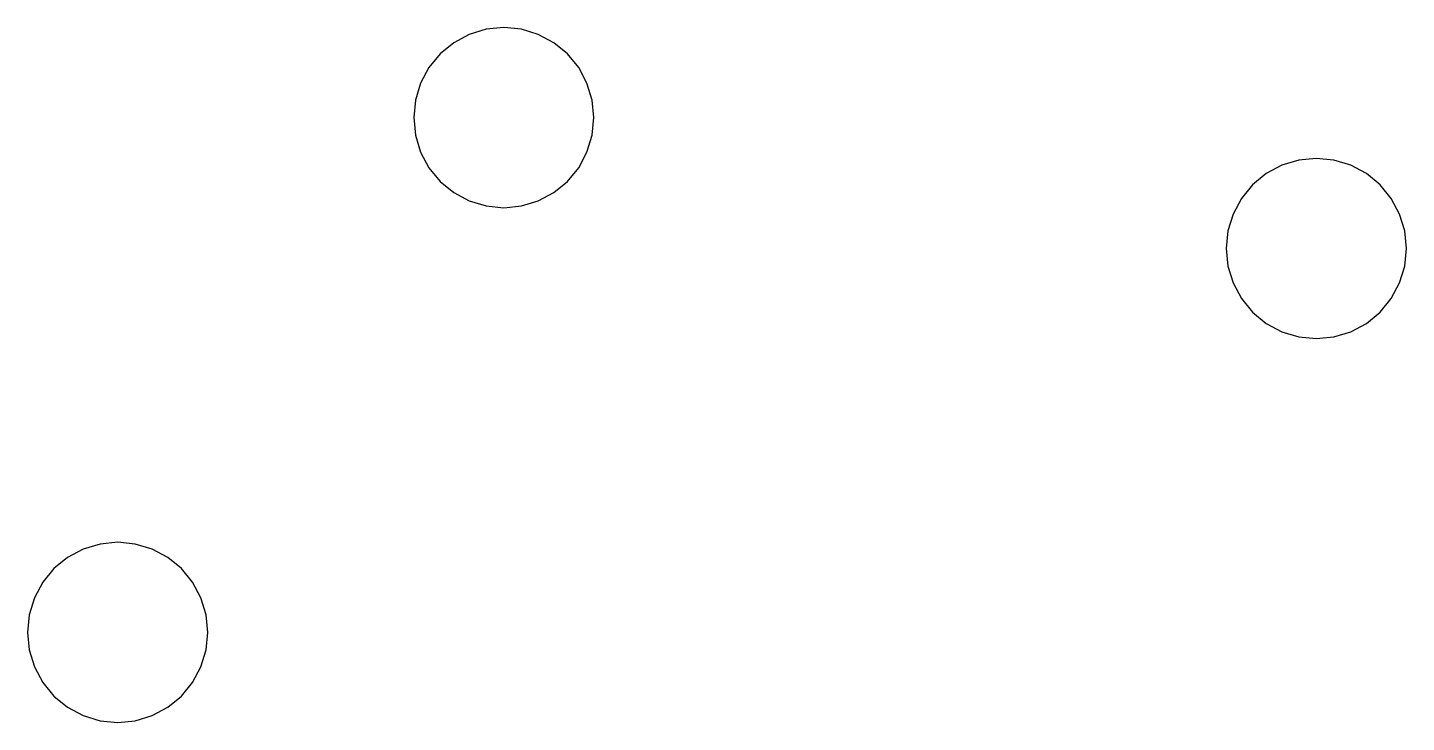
# Model space of a CAD drawing. Header units: metres. Extents: x -18.5 to 35.1, y -23.5 to 3.5.
import ezdxf

# ---------------------------------------------------------------- set-up
doc = ezdxf.new("R2010")
doc.units = ezdxf.units.M

msp = doc.modelspace()

# ---------------------------------------------------------------- linework, layer by layer
for p, q in [((-1.33939, 3.23357), (-1.94449, 2.91014)), ((-0.682816, 3.43274), (-1.33939, 3.23357)), ((0, 3.5), (-0.682816, 3.43274)), ((0.682816, 3.43274), (0, 3.5)), ((1.33939, 3.23357), (0.682816, 3.43274)), ((1.94449, 2.91014), (1.33939, 3.23357)), ((-1.94449, 2.91014), (-2.47487, 2.47487)), ((2.47487, 2.47487), (1.94449, 2.91014)), ((-2.47487, 2.47487), (-2.91014, 1.94449)), ((2.91014, 1.94449), (2.47487, 2.47487)), ((-2.91014, 1.94449), (-3.23357, 1.33939)), ((3.23357, 1.33939), (2.91014, 1.94449)), ((-3.23357, 1.33939), (-3.43274, 0.682816)), ((3.43274, 0.682816), (3.23357, 1.33939)), ((-3.43274, 0.682816), (-3.5, 0)), ((3.5, 0), (3.43274, 0.682816)), ((-3.5, 0), (-3.43274, -0.682816)), ((3.43274, -0.682816), (3.5, 0)), ((-3.43274, -0.682816), (-3.23357, -1.33939)), ((3.23357, -1.33939), (3.43274, -0.682816)), ((-3.23357, -1.33939), (-2.91014, -1.94449)), ((2.91014, -1.94449), (3.23357, -1.33939)), ((31.5682, -1.58447), (30.8854, -1.65172)), ((32.251, -1.65172), (31.5682, -1.58447)), ((-2.91014, -1.94449), (-2.47487, -2.47487)), ((2.47487, -2.47487), (2.91014, -1.94449)), ((30.2288, -1.85089), (29.6237, -2.17432)), ((30.8854, -1.65172), (30.2288, -1.85089)), ((32.9076, -1.85089), (32.251, -1.65172)), ((33.5127, -2.17432), (32.9076, -1.85089)), ((-2.47487, -2.47487), (-1.94449, -2.91014)), ((1.94449, -2.91014), (2.47487, -2.47487)), ((29.0934, -2.60959), (28.6581, -3.13997)), ((29.6237, -2.17432), (29.0934, -2.60959)), ((34.0431, -2.60959), (33.5127, -2.17432)), ((34.4784, -3.13997), (34.0431, -2.60959)), ((-1.94449, -2.91014), (-1.33939, -3.23357)), ((1.33939, -3.23357), (1.94449, -2.91014)), ((28.6581, -3.13997), (28.3347, -3.74507)), ((34.8018, -3.74507), (34.4784, -3.13997)), ((-1.33939, -3.23357), (-0.682816, -3.43274)), ((-0.682816, -3.43274), (0, -3.5)), ((0, -3.5), (0.682816, -3.43274)), ((0.682816, -3.43274), (1.33939, -3.23357)), ((28.3347, -3.74507), (28.1355, -4.40166)), ((35.001, -4.40166), (34.8018, -3.74507)), ((28.1355, -4.40166), (28.0682, -5.08447)), ((35.0682, -5.08447), (35.001, -4.40166)), ((28.0682, -5.08447), (28.1355, -5.76729)), ((35.001, -5.76729), (35.0682, -5.08447)), ((28.1355, -5.76729), (28.3347, -6.42386)), ((34.8018, -6.42386), (35.001, -5.76729)), ((28.3347, -6.42386), (28.6581, -7.02896)), ((34.4784, -7.02896), (34.8018, -6.42386)), ((28.6581, -7.02896), (29.0934, -7.55934)), ((34.0431, -7.55934), (34.4784, -7.02896)), ((29.0934, -7.55934), (29.6237, -7.99461)), ((29.6237, -7.99461), (30.2288, -8.31804)), ((32.9076, -8.31804), (33.5127, -7.99461)), ((33.5127, -7.99461), (34.0431, -7.55934)), ((30.2288, -8.31804), (30.8854, -8.51721)), ((30.8854, -8.51721), (31.5682, -8.58447)), ((31.5682, -8.58447), (32.251, -8.51721)), ((32.251, -8.51721), (32.9076, -8.31804)), ((-15.6828, -16.5672), (-16.3394, -16.7664)), ((-15, -16.5), (-15.6828, -16.5672)), ((-14.3172, -16.5672), (-15, -16.5)), ((-13.6606, -16.7664), (-14.3172, -16.5672)), ((-16.9445, -17.0898), (-17.4749, -17.5251)), ((-16.3394, -16.7664), (-16.9445, -17.0898)), ((-13.0555, -17.0898), (-13.6606, -16.7664)), ((-12.5251, -17.5251), (-13.0555, -17.0898)), ((-17.4749, -17.5251), (-17.9101, -18.0555)), ((-12.0898, -18.0555), (-12.5251, -17.5251)), ((-17.9101, -18.0555), (-18.2336, -18.6606)), ((-11.7664, -18.6606), (-12.0898, -18.0555)), ((-18.2336, -18.6606), (-18.4327, -19.3172)), ((-11.5672, -19.3172), (-11.7664, -18.6606)), ((-18.4327, -19.3172), (-18.5, -20)), ((-11.5, -20), (-11.5672, -19.3172)), ((-18.5, -20), (-18.4327, -20.6828)), ((-11.5672, -20.6828), (-11.5, -20)), ((-18.4327, -20.6828), (-18.2336, -21.3394)), ((-11.7664, -21.3394), (-11.5672, -20.6828)), ((-18.2336, -21.3394), (-17.9101, -21.9445)), ((-12.0898, -21.9445), (-11.7664, -21.3394)), ((-17.9101, -21.9445), (-17.4749, -22.4749)), ((-12.5251, -22.4749), (-12.0898, -21.9445)), ((-17.4749, -22.4749), (-16.9445, -22.9101)), ((-13.0555, -22.9101), (-12.5251, -22.4749)), ((-16.9445, -22.9101), (-16.3394, -23.2336)), ((-13.6606, -23.2336), (-13.0555, -22.9101)), ((-16.3394, -23.2336), (-15.6828, -23.4327)), ((-15.6828, -23.4327), (-15, -23.5)), ((-15, -23.5), (-14.3172, -23.4327)), ((-14.3172, -23.4327), (-13.6606, -23.2336))]:
    msp.add_line(p, q)

doc.saveas('drawing.dxf')
